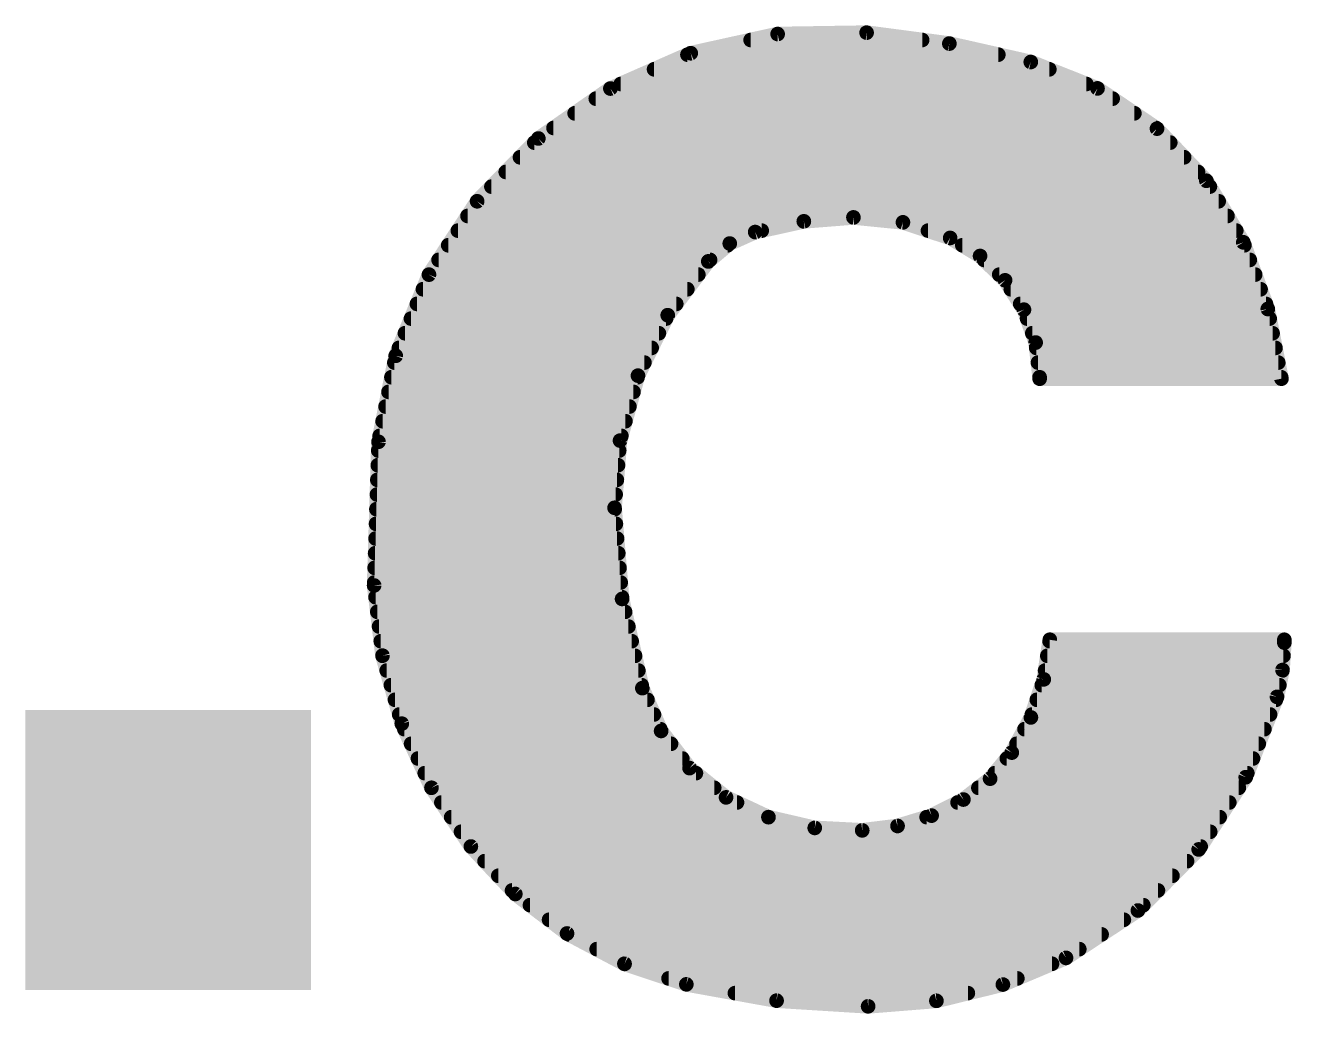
# Model space of a CAD drawing. Extents: x -15.6 to 66.2, y -11.4 to 53.5.
# Drawn here: x 40.366 to 42.56, y 11.064 to 12.776 of the extents above; entities that cross this region are included whole.
import ezdxf

# ---------------------------------------------------------------- set-up
doc = ezdxf.new("R2010")
doc.units = 0
doc.layers.add('21', color=41, linetype='CONTINUOUS')

# ---------------------------------------------------------------- blocks, each defined once
blk = doc.blocks.new('RECT')
blk.add_solid([(-0.5, -0.5), (0.5, -0.5), (-0.5, 0.5), (0.5, 0.5)])

msp = doc.modelspace()

# ---------------------------------------------------------------- linework, layer by layer
at = {"layer": '21', "const_width": 0.0254}
for points in [[(41.5188, 12.7279), (41.6694, 12.7611)], [(41.6694, 12.7611), (41.8236, 12.7635)], [(41.8236, 12.7635), (41.967, 12.7446)], [(41.6226, 12.7508), (41.9199, 12.7508)], [(41.967, 12.7446), (42.1081, 12.7127)], [(41.3797, 12.6668), (41.5188, 12.7279)], [(41.5131, 12.7254), (42.0519, 12.7254)], [(41.4553, 12.7), (42.1402, 12.7)], [(42.1081, 12.7127), (42.2238, 12.6669)], [(41.3975, 12.6746), (42.2044, 12.6746)], [(41.2548, 12.5802), (41.3797, 12.6668)], [(42.2238, 12.6669), (42.3268, 12.5973)], [(41.3543, 12.6492), (42.25, 12.6492)], [(41.3177, 12.6238), (42.2876, 12.6238)], [(41.281, 12.5984), (42.3251, 12.5984)], [(42.3268, 12.5973), (42.4124, 12.507)], [(41.1487, 12.4714), (41.2548, 12.5802)], [(41.2477, 12.573), (42.3498, 12.573)], [(41.223, 12.5476), (42.3739, 12.5476)], [(41.1982, 12.5222), (42.3979, 12.5222)], [(41.1734, 12.4968), (42.4185, 12.4968)], [(42.4124, 12.507), (42.4764, 12.4003)], [(41.0653, 12.3444), (41.1487, 12.4714)], [(41.1486, 12.4714), (42.4337, 12.4714)], [(41.132, 12.446), (42.449, 12.446)], [(41.7148, 12.4367), (41.6306, 12.4181)], [(41.8008, 12.4435), (41.7148, 12.4367)], [(41.8866, 12.4349), (41.8008, 12.4435)], [(41.9684, 12.4079), (41.8866, 12.4349)], [(41.1153, 12.4206), (41.6419, 12.4206)], [(41.6306, 12.4181), (41.5865, 12.3983)], [(41.9299, 12.4206), (42.4642, 12.4206)], [(42.0202, 12.3767), (41.9684, 12.4079)], [(41.0986, 12.3952), (41.5828, 12.3952)], [(41.5865, 12.3983), (41.5493, 12.3673)], [(41.9895, 12.3952), (42.4783, 12.3952)], [(42.4764, 12.4003), (42.5189, 12.2848)], [(41.0819, 12.3698), (41.5523, 12.3698)], [(41.5493, 12.3673), (41.479, 12.2741)], [(42.0635, 12.3345), (42.0202, 12.3767)], [(42.0272, 12.3698), (42.4876, 12.3698)], [(41.0076, 12.2038), (41.0653, 12.3444)], [(41.0652, 12.3444), (41.532, 12.3444)], [(42.0534, 12.3444), (42.497, 12.3444)], [(42.0962, 12.2836), (42.0635, 12.3345)], [(41.0548, 12.319), (41.5129, 12.319)], [(42.0735, 12.319), (42.5063, 12.319)], [(41.0444, 12.2936), (41.4937, 12.2936)], [(42.0898, 12.2936), (42.5156, 12.2936)], [(42.1165, 12.2267), (42.0962, 12.2836)], [(42.5189, 12.2848), (42.5425, 12.1641)], [(41.034, 12.2682), (41.4761, 12.2682)], [(41.479, 12.2741), (41.4274, 12.1694)], [(42.1017, 12.2682), (42.5221, 12.2682)], [(41.0236, 12.2428), (41.4636, 12.2428)], [(42.1108, 12.2428), (42.5271, 12.2428)], [(41.0132, 12.2174), (41.4511, 12.2174)], [(42.1234, 12.1666), (42.1165, 12.2267)], [(42.1176, 12.2174), (42.5321, 12.2174)], [(40.9778, 12.0548), (41.0076, 12.2038)], [(41.0052, 12.192), (41.4386, 12.192)], [(42.1205, 12.192), (42.537, 12.192)], [(41.0002, 12.1666), (41.4267, 12.1666)], [(41.4274, 12.1694), (41.3963, 12.0569)], [(42.1234, 12.1641), (42.1234, 12.1666)], [(42.1234, 12.1666), (42.542, 12.1666)], [(42.5425, 12.1641), (42.1234, 12.1641)], [(40.9951, 12.1412), (41.4196, 12.1412)], [(40.99, 12.1158), (41.4126, 12.1158)], [(40.9849, 12.0904), (41.4056, 12.0904)], [(40.9798, 12.065), (41.3986, 12.065)], [(41.3963, 12.0569), (41.3868, 11.9405)], [(40.9702, 11.8059), (40.9778, 12.0548)], [(40.9773, 12.0396), (41.3949, 12.0396)], [(40.9766, 12.0142), (41.3928, 12.0142)], [(40.9758, 11.9888), (41.3908, 11.9888)], [(40.975, 11.9634), (41.3887, 11.9634)], [(40.9742, 11.938), (41.387, 11.938)], [(41.3868, 11.9405), (41.3999, 11.7826)], [(40.9735, 11.9126), (41.3891, 11.9126)], [(40.9727, 11.8872), (41.3912, 11.8872)], [(40.9719, 11.8618), (41.3933, 11.8618)], [(40.9711, 11.8364), (41.3954, 11.8364)], [(40.9847, 11.6843), (40.9702, 11.8059)], [(40.9704, 11.811), (41.3975, 11.811)], [(40.9726, 11.7856), (41.3997, 11.7856)], [(41.3999, 11.7826), (41.435, 11.6281)], [(40.9757, 11.7602), (41.405, 11.7602)], [(40.9787, 11.7348), (41.4108, 11.7348)], [(40.9817, 11.7094), (41.4165, 11.7094)], [(42.1305, 11.6432), (42.1411, 11.7119)], [(42.1407, 11.7094), (42.5475, 11.7094)], [(42.1411, 11.7119), (42.5475, 11.7119)], [(42.5475, 11.7069), (42.5443, 11.6595)], [(42.5475, 11.7119), (42.5475, 11.7069)], [(41.0181, 11.5666), (40.9847, 11.6843)], [(40.9848, 11.684), (41.4223, 11.684)], [(42.1368, 11.684), (42.546, 11.684)], [(40.992, 11.6586), (41.4281, 11.6586)], [(42.1083, 11.5774), (42.1305, 11.6432)], [(42.1329, 11.6586), (42.5441, 11.6586)], [(42.5443, 11.6595), (42.5348, 11.6129)], [(40.9992, 11.6332), (41.4338, 11.6332)], [(41.435, 11.6281), (41.4676, 11.5539)], [(42.1272, 11.6332), (42.5389, 11.6332)], [(41.0064, 11.6078), (41.4439, 11.6078)], [(42.1186, 11.6078), (42.5328, 11.6078)], [(42.5348, 11.6129), (42.4806, 11.4738)], [(41.0136, 11.5824), (41.4551, 11.5824)], [(42.0751, 11.5164), (42.1083, 11.5774)], [(42.11, 11.5824), (42.5229, 11.5824)], [(41.0696, 11.4555), (41.0181, 11.5666)], [(41.0226, 11.557), (41.4662, 11.557)], [(41.4676, 11.5539), (41.5169, 11.4896)], [(42.0972, 11.557), (42.513, 11.557)], [(41.0343, 11.5316), (41.4847, 11.5316)], [(42.0834, 11.5316), (42.5031, 11.5316)], [(42.0376, 11.4712), (42.0751, 11.5164)], [(41.0461, 11.5062), (41.5042, 11.5062)], [(41.5169, 11.4896), (41.5801, 11.4389)], [(42.0666, 11.5062), (42.4932, 11.5062)], [(41.0579, 11.4808), (41.5278, 11.4808)], [(41.9913, 11.4351), (42.0376, 11.4712)], [(42.0456, 11.4808), (42.4833, 11.4808)], [(42.4806, 11.4738), (42.3991, 11.3487)], [(41.1378, 11.3538), (41.0696, 11.4555)], [(41.0696, 11.4554), (41.5595, 11.4554)], [(42.0173, 11.4554), (42.4686, 11.4554)], [(41.0867, 11.43), (41.599, 11.43)], [(41.5801, 11.4389), (41.6535, 11.4046)], [(41.9363, 11.4072), (41.9913, 11.4351)], [(41.9812, 11.43), (42.4521, 11.43)], [(41.1037, 11.4046), (41.6535, 11.4046)], [(41.6535, 11.4046), (41.7337, 11.386)], [(41.8772, 11.3893), (41.9363, 11.4072)], [(41.9276, 11.4046), (42.4355, 11.4046)], [(41.1208, 11.3792), (42.419, 11.3792)], [(41.7337, 11.386), (41.816, 11.3817)], [(41.816, 11.3817), (41.8772, 11.3893)], [(41.2149, 11.2715), (41.1378, 11.3538)], [(41.1378, 11.3538), (42.4025, 11.3538)], [(42.3991, 11.3487), (42.2938, 11.2429)], [(41.1616, 11.3284), (42.3789, 11.3284)], [(41.1854, 11.303), (42.3536, 11.303)], [(41.2092, 11.2776), (42.3284, 11.2776)], [(41.3045, 11.2031), (41.2149, 11.2715)], [(41.2402, 11.2522), (42.3031, 11.2522)], [(41.2734, 11.2268), (42.2694, 11.2268)], [(42.2938, 11.2429), (42.1691, 11.1608)], [(41.4042, 11.1504), (41.3045, 11.2031)], [(41.3077, 11.2014), (42.2308, 11.2014)], [(41.3558, 11.176), (42.1922, 11.176)], [(42.1691, 11.1608), (42.0598, 11.1147)], [(41.4039, 11.1506), (42.1449, 11.1506)], [(41.5112, 11.115), (41.4042, 11.1504)], [(41.4804, 11.1252), (42.0848, 11.1252)], [(41.6676, 11.0868), (41.5112, 11.115)], [(42.0598, 11.1147), (41.9445, 11.0864)], [(41.5954, 11.0998), (41.9991, 11.0998)], [(41.8262, 11.0769), (41.6676, 11.0868)], [(41.9445, 11.0864), (41.8262, 11.0769)]]:
    msp.add_lwpolyline(points, dxfattribs=at)
at = {"layer": '21', "const_width": 0.0127}
for points in [[(41.6693, 12.7675, 1), (41.6695, 12.7548)], [(41.6708, 12.7549, 1), (41.668, 12.7673)], [(41.8244, 12.7698, 1), (41.8228, 12.7572)], [(41.8237, 12.7572, 1), (41.8235, 12.7698)], [(41.6226, 12.7571, 1), (41.6226, 12.7445)], [(41.9199, 12.7445, 1), (41.9199, 12.7571)], [(41.9684, 12.7508, 1), (41.9656, 12.7384)], [(41.9662, 12.7383, 1), (41.9678, 12.7509)], [(41.5131, 12.7317, 1), (41.5131, 12.7191)], [(41.5174, 12.7341, 1), (41.5202, 12.7217)], [(41.5214, 12.7221, 1), (41.5162, 12.7337)], [(42.0519, 12.7191, 1), (42.0519, 12.7317)], [(41.4553, 12.7064, 1), (41.4553, 12.6937)], [(42.1104, 12.7186, 1), (42.1058, 12.7068)], [(42.1067, 12.7065, 1), (42.1095, 12.7189)], [(42.1402, 12.6937, 1), (42.1402, 12.7064)], [(41.3975, 12.6809, 1), (41.3975, 12.6683)], [(42.2044, 12.6683, 1), (42.2044, 12.6809)], [(41.3771, 12.6726, 1), (41.3822, 12.6609)], [(41.3833, 12.6615, 1), (41.3761, 12.672)], [(42.2273, 12.6722, 1), (42.2202, 12.6617)], [(42.2214, 12.661, 1), (42.2261, 12.6728)], [(41.3543, 12.6555, 1), (41.3543, 12.6429)], [(42.25, 12.6429, 1), (42.25, 12.6555)], [(41.3177, 12.6302, 1), (41.3177, 12.6175)], [(42.2876, 12.6175, 1), (42.2876, 12.6302)], [(41.281, 12.6047, 1), (41.281, 12.5921)], [(42.3314, 12.6016, 1), (42.3222, 12.5929)], [(42.3233, 12.592, 1), (42.3304, 12.6025)], [(42.3251, 12.5921, 1), (42.3251, 12.6047)], [(41.2477, 12.5793, 1), (41.2477, 12.5667)], [(41.2512, 12.5854, 1), (41.2584, 12.575)], [(41.2593, 12.5758, 1), (41.2502, 12.5846)], [(42.3498, 12.5667, 1), (42.3498, 12.5793)], [(41.223, 12.554, 1), (41.223, 12.5413)], [(42.3739, 12.5413, 1), (42.3739, 12.554)], [(41.1982, 12.5285, 1), (41.1982, 12.5159)], [(42.3979, 12.5159, 1), (42.3979, 12.5285)], [(41.1734, 12.5031, 1), (41.1734, 12.4905)], [(42.4178, 12.5102, 1), (42.4069, 12.5037)], [(42.4078, 12.5026, 1), (42.417, 12.5113)], [(42.4185, 12.4905, 1), (42.4185, 12.5031)], [(41.1486, 12.4778, 1), (41.1486, 12.4651)], [(41.1441, 12.4759, 1), (41.1532, 12.467)], [(41.154, 12.4679, 1), (41.1434, 12.4749)], [(42.4337, 12.4651, 1), (42.4337, 12.4778)], [(41.132, 12.4523, 1), (41.132, 12.4397)], [(41.7143, 12.443, 1), (41.7153, 12.4303)], [(41.7162, 12.4305, 1), (41.7135, 12.4429)], [(41.8014, 12.4498, 1), (41.8002, 12.4372)], [(41.8013, 12.4372, 1), (41.8003, 12.4498)], [(41.8886, 12.441, 1), (41.8846, 12.4289)], [(41.8859, 12.4286, 1), (41.8872, 12.4412)], [(42.449, 12.4397, 1), (42.449, 12.4523)], [(41.1153, 12.4269, 1), (41.1153, 12.4143)], [(41.6292, 12.4243, 1), (41.632, 12.4119)], [(41.6332, 12.4123, 1), (41.628, 12.4239)], [(41.6419, 12.4143, 1), (41.6419, 12.4269)], [(41.9299, 12.4269, 1), (41.9299, 12.4143)], [(42.4642, 12.4143, 1), (42.4642, 12.4269)], [(41.0986, 12.4016, 1), (41.0986, 12.3889)], [(41.5839, 12.4041, 1), (41.5891, 12.3925)], [(41.5905, 12.3934, 1), (41.5824, 12.4031)], [(41.5828, 12.3889, 1), (41.5828, 12.4016)], [(41.9717, 12.4133, 1), (41.9651, 12.4025)], [(41.9664, 12.4019, 1), (41.9704, 12.4139)], [(41.9895, 12.4016, 1), (41.9895, 12.3889)], [(42.4824, 12.4025, 1), (42.4704, 12.3981)], [(42.471, 12.397, 1), (42.4818, 12.4036)], [(42.4783, 12.3889, 1), (42.4783, 12.4016)], [(41.0819, 12.3762, 1), (41.0819, 12.3635)], [(41.5452, 12.3722, 1), (41.5534, 12.3624)], [(41.5544, 12.3635, 1), (41.5442, 12.3711)], [(41.5523, 12.3635, 1), (41.5523, 12.3762)], [(42.0246, 12.3812, 1), (42.0158, 12.3721)], [(42.0169, 12.3712, 1), (42.0235, 12.3821)], [(42.0272, 12.3762, 1), (42.0272, 12.3635)], [(42.4876, 12.3635, 1), (42.4876, 12.3762)], [(41.0652, 12.3507, 1), (41.0652, 12.3381)], [(41.0711, 12.342, 1), (41.0594, 12.3468)], [(41.532, 12.3381, 1), (41.532, 12.3507)], [(42.0534, 12.3507, 1), (42.0534, 12.3381)], [(42.497, 12.3381, 1), (42.497, 12.3507)], [(41.0599, 12.3479, 1), (41.0706, 12.3409)], [(42.0689, 12.3379, 1), (42.0582, 12.3311)], [(42.0591, 12.33, 1), (42.068, 12.3391)], [(41.0548, 12.3254, 1), (41.0548, 12.3127)], [(41.5129, 12.3127, 1), (41.5129, 12.3254)], [(42.0735, 12.3254, 1), (42.0735, 12.3127)], [(42.5063, 12.3127, 1), (42.5063, 12.3254)], [(41.0444, 12.3, 1), (41.0444, 12.2873)], [(41.4937, 12.2873, 1), (41.4937, 12.3)], [(42.0898, 12.3, 1), (42.0898, 12.2873)], [(42.1022, 12.2858, 1), (42.0902, 12.2815)], [(42.0909, 12.2802, 1), (42.1016, 12.2871)], [(42.5251, 12.2861, 1), (42.5126, 12.2836)], [(42.5129, 12.2826, 1), (42.5248, 12.287)], [(42.5156, 12.2873, 1), (42.5156, 12.3)], [(41.034, 12.2745, 1), (41.034, 12.2619)], [(41.4739, 12.2779, 1), (41.4841, 12.2703)], [(41.4847, 12.2713, 1), (41.4733, 12.2769)], [(41.4761, 12.2619, 1), (41.4761, 12.2745)], [(42.1017, 12.2745, 1), (42.1017, 12.2619)], [(42.5221, 12.2619, 1), (42.5221, 12.2745)], [(41.0236, 12.2492, 1), (41.0236, 12.2365)], [(41.4636, 12.2365, 1), (41.4636, 12.2492)], [(42.1108, 12.2492, 1), (42.1108, 12.2365)], [(42.5271, 12.2365, 1), (42.5271, 12.2492)], [(41.0132, 12.2238, 1), (41.0132, 12.2111)], [(41.4511, 12.2111, 1), (41.4511, 12.2238)], [(42.1228, 12.2274, 1), (42.1102, 12.226)], [(42.1105, 12.2245, 1), (42.1225, 12.2288)], [(42.1176, 12.2238, 1), (42.1176, 12.2111)], [(42.5321, 12.2111, 1), (42.5321, 12.2238)], [(41.0052, 12.1983, 1), (41.0052, 12.1857)], [(41.0017, 12.2062, 1), (41.0135, 12.2014)], [(41.0138, 12.2026, 1), (41.0014, 12.2051)], [(41.4386, 12.1857, 1), (41.4386, 12.1983)], [(42.1205, 12.1983, 1), (42.1205, 12.1857)], [(42.537, 12.1857, 1), (42.537, 12.1983)], [(41.0002, 12.173, 1), (41.0002, 12.1603)], [(41.4335, 12.1677, 1), (41.4213, 12.1711)], [(41.4267, 12.1603, 1), (41.4267, 12.173)], [(42.1234, 12.173, 1), (42.1234, 12.1603)], [(42.1298, 12.1666, 1), (42.1171, 12.1666)], [(42.542, 12.1603, 1), (42.542, 12.173)], [(41.4217, 12.1722, 1), (41.4331, 12.1666)], [(42.1234, 12.1705, 1), (42.1234, 12.1578)], [(42.1171, 12.1659, 1), (42.1297, 12.1673)], [(42.1171, 12.1641, 1), (42.1298, 12.1641)], [(42.5363, 12.1629, 1), (42.5487, 12.1653)], [(42.5425, 12.1578, 1), (42.5425, 12.1705)], [(40.9951, 12.1476, 1), (40.9951, 12.1349)], [(41.4196, 12.1349, 1), (41.4196, 12.1476)], [(40.99, 12.1221, 1), (40.99, 12.1095)], [(41.4126, 12.1095, 1), (41.4126, 12.1221)], [(40.9849, 12.0968, 1), (40.9849, 12.0841)], [(41.4056, 12.0841, 1), (41.4056, 12.0968)], [(40.9798, 12.0714, 1), (40.9798, 12.0587)], [(41.4026, 12.0563, 1), (41.39, 12.0574)], [(41.3986, 12.0587, 1), (41.3986, 12.0714)], [(40.9773, 12.0459, 1), (40.9773, 12.0333)], [(40.9716, 12.056, 1), (40.984, 12.0536)], [(40.9841, 12.0546, 1), (40.9715, 12.055)], [(41.3902, 12.0585, 1), (41.4024, 12.0552)], [(41.3949, 12.0333, 1), (41.3949, 12.0459)], [(40.9766, 12.0206, 1), (40.9766, 12.0079)], [(41.3928, 12.0079, 1), (41.3928, 12.0206)], [(40.9758, 11.9952, 1), (40.9758, 11.9825)], [(41.3908, 11.9825, 1), (41.3908, 11.9952)], [(40.975, 11.9697, 1), (40.975, 11.9571)], [(41.3887, 11.9571, 1), (41.3887, 11.9697)], [(40.9742, 11.9444, 1), (40.9742, 11.9317)], [(41.3931, 11.941, 1), (41.3805, 11.94)], [(41.3805, 11.941, 1), (41.3931, 11.94)], [(41.387, 11.9317, 1), (41.387, 11.9444)], [(40.9735, 11.919, 1), (40.9735, 11.9063)], [(41.3891, 11.9063, 1), (41.3891, 11.919)], [(40.9727, 11.8935, 1), (40.9727, 11.8809)], [(41.3912, 11.8809, 1), (41.3912, 11.8935)], [(40.9719, 11.8681, 1), (40.9719, 11.8555)], [(41.3933, 11.8555, 1), (41.3933, 11.8681)], [(40.9711, 11.8428, 1), (40.9711, 11.8301)], [(41.3954, 11.8301, 1), (41.3954, 11.8428)], [(40.9765, 11.8067, 1), (40.9639, 11.8051)], [(40.9639, 11.8061, 1), (40.9765, 11.8057)], [(40.9704, 11.8173, 1), (40.9704, 11.8047)], [(41.3975, 11.8047, 1), (41.3975, 11.8173)], [(40.9726, 11.7919, 1), (40.9726, 11.7793)], [(41.4061, 11.784, 1), (41.3937, 11.7812)], [(41.3936, 11.7821, 1), (41.4062, 11.7831)], [(41.3997, 11.7793, 1), (41.3997, 11.7919)], [(40.9757, 11.7666, 1), (40.9757, 11.7539)], [(41.405, 11.7539, 1), (41.405, 11.7666)], [(40.9787, 11.7411, 1), (40.9787, 11.7285)], [(41.4108, 11.7285, 1), (41.4108, 11.7411)], [(40.9817, 11.7157, 1), (40.9817, 11.7031)], [(41.4165, 11.7031, 1), (41.4165, 11.7157)], [(42.1407, 11.7157, 1), (42.1407, 11.7031)], [(42.1474, 11.7109, 1), (42.1348, 11.7129)], [(42.1411, 11.7182, 1), (42.1411, 11.7056)], [(42.5538, 11.7065, 1), (42.5412, 11.7073)], [(42.5538, 11.7119, 1), (42.5412, 11.7119)], [(42.5475, 11.7056, 1), (42.5475, 11.7182)], [(42.5475, 11.7031, 1), (42.5475, 11.7157)], [(40.9908, 11.6861, 1), (40.9786, 11.6826)], [(40.9848, 11.6904, 1), (40.9848, 11.6777)], [(41.4223, 11.6777, 1), (41.4223, 11.6904)], [(42.1368, 11.6904, 1), (42.1368, 11.6777)], [(42.5412, 11.7069, 1), (42.5538, 11.7069)], [(42.546, 11.6777, 1), (42.546, 11.6904)], [(40.9784, 11.6836, 1), (40.991, 11.6851)], [(40.992, 11.6649, 1), (40.992, 11.6523)], [(41.4281, 11.6523, 1), (41.4281, 11.6649)], [(42.1366, 11.6412, 1), (42.1245, 11.6453)], [(42.1329, 11.6649, 1), (42.1329, 11.6523)], [(42.538, 11.6599, 1), (42.5506, 11.659)], [(42.5505, 11.6582, 1), (42.5381, 11.6607)], [(42.5441, 11.6523, 1), (42.5441, 11.6649)], [(40.9992, 11.6395, 1), (40.9992, 11.6269)], [(41.4408, 11.6307, 1), (41.4292, 11.6255)], [(41.4288, 11.6267, 1), (41.4412, 11.6295)], [(41.4338, 11.6269, 1), (41.4338, 11.6395)], [(42.1272, 11.6395, 1), (42.1272, 11.6269)], [(42.1243, 11.6442, 1), (42.1368, 11.6423)], [(42.5389, 11.6269, 1), (42.5389, 11.6395)], [(41.0064, 11.6142, 1), (41.0064, 11.6015)], [(41.4439, 11.6015, 1), (41.4439, 11.6142)], [(42.1186, 11.6142, 1), (42.1186, 11.6015)], [(42.5286, 11.6142, 1), (42.541, 11.6116)], [(42.5407, 11.6106, 1), (42.5289, 11.6152)], [(42.5328, 11.6015, 1), (42.5328, 11.6142)], [(41.0136, 11.5887, 1), (41.0136, 11.5761)], [(41.4551, 11.5761, 1), (41.4551, 11.5887)], [(42.1139, 11.5744, 1), (42.1027, 11.5804)], [(42.11, 11.5887, 1), (42.11, 11.5761)], [(42.5229, 11.5761, 1), (42.5229, 11.5887)], [(41.0239, 11.5692, 1), (41.0124, 11.5639)], [(41.012, 11.5648, 1), (41.0242, 11.5683)], [(41.0226, 11.5633, 1), (41.0226, 11.5507)], [(41.4726, 11.5578, 1), (41.4625, 11.55)], [(41.4662, 11.5507, 1), (41.4662, 11.5633)], [(42.0972, 11.5633, 1), (42.0972, 11.5507)], [(42.1023, 11.5794, 1), (42.1143, 11.5754)], [(42.513, 11.5507, 1), (42.513, 11.5633)], [(41.0343, 11.538, 1), (41.0343, 11.5253)], [(41.4618, 11.5514, 1), (41.4734, 11.5565)], [(41.4847, 11.5253, 1), (41.4847, 11.538)], [(42.0834, 11.538, 1), (42.0834, 11.5253)], [(42.5031, 11.5253, 1), (42.5031, 11.538)], [(42.0695, 11.5194, 1), (42.0807, 11.5134)], [(42.08, 11.5123, 1), (42.0702, 11.5205)], [(41.0461, 11.5125, 1), (41.0461, 11.4999)], [(41.5042, 11.4999, 1), (41.5042, 11.5125)], [(41.5209, 11.4945, 1), (41.5129, 11.4846)], [(41.5118, 11.4857, 1), (41.5219, 11.4935)], [(42.0666, 11.5125, 1), (42.0666, 11.4999)], [(42.4932, 11.4999, 1), (42.4932, 11.5125)], [(41.0579, 11.4871, 1), (41.0579, 11.4745)], [(41.5278, 11.4745, 1), (41.5278, 11.4871)], [(42.0327, 11.4753, 1), (42.0425, 11.4672)], [(42.0415, 11.4662, 1), (42.0337, 11.4762)], [(42.0456, 11.4871, 1), (42.0456, 11.4745)], [(42.4747, 11.4761, 1), (42.4865, 11.4715)], [(42.4859, 11.4703, 1), (42.4753, 11.4773)], [(42.4833, 11.4745, 1), (42.4833, 11.4871)], [(41.0749, 11.459, 1), (41.0643, 11.4519)], [(41.0696, 11.4618, 1), (41.0696, 11.4491)], [(41.0638, 11.4528, 1), (41.0753, 11.4581)], [(41.5595, 11.4491, 1), (41.5595, 11.4618)], [(42.0173, 11.4618, 1), (42.0173, 11.4491)], [(42.4686, 11.4491, 1), (42.4686, 11.4618)], [(41.0867, 11.4363, 1), (41.0867, 11.4237)], [(41.5827, 11.4446, 1), (41.5774, 11.4331)], [(41.5761, 11.4339, 1), (41.584, 11.4438)], [(41.599, 11.4237, 1), (41.599, 11.4363)], [(41.9812, 11.4363, 1), (41.9812, 11.4237)], [(41.9874, 11.4401, 1), (41.9952, 11.4301)], [(41.9942, 11.4294, 1), (41.9884, 11.4408)], [(42.4521, 11.4237, 1), (42.4521, 11.4363)], [(41.1037, 11.4109, 1), (41.1037, 11.3983)], [(41.6549, 11.4108, 1), (41.6521, 11.3984)], [(41.6508, 11.3988, 1), (41.6562, 11.4104)], [(41.6535, 11.3983, 1), (41.6535, 11.4109)], [(41.9276, 11.4109, 1), (41.9276, 11.3983)], [(41.9334, 11.4129, 1), (41.9391, 11.4016)], [(41.9381, 11.4012, 1), (41.9344, 11.4133)], [(42.4355, 11.3983, 1), (42.4355, 11.4109)], [(41.1208, 11.3856, 1), (41.1208, 11.3729)], [(41.7341, 11.3923, 1), (41.7334, 11.3796)], [(41.7323, 11.3798, 1), (41.7352, 11.3921)], [(41.8152, 11.388, 1), (41.8168, 11.3754)], [(41.8157, 11.3754, 1), (41.8163, 11.388)], [(41.8754, 11.3953, 1), (41.8791, 11.3832)], [(41.878, 11.383, 1), (41.8765, 11.3956)], [(42.419, 11.3729, 1), (42.419, 11.3856)], [(41.1424, 11.3581, 1), (41.1332, 11.3495)], [(41.1378, 11.3601, 1), (41.1378, 11.3475)], [(41.1325, 11.3503, 1), (41.1431, 11.3573)], [(42.3938, 11.3522, 1), (42.4044, 11.3452)], [(42.4036, 11.3442, 1), (42.3946, 11.3532)], [(42.4025, 11.3475, 1), (42.4025, 11.3601)], [(41.1616, 11.3347, 1), (41.1616, 11.3221)], [(42.3789, 11.3221, 1), (42.3789, 11.3347)], [(41.1854, 11.3094, 1), (41.1854, 11.2967)], [(42.3536, 11.2967, 1), (42.3536, 11.3094)], [(41.2092, 11.284, 1), (41.2092, 11.2713)], [(41.2187, 11.2766, 1), (41.211, 11.2665)], [(41.2102, 11.2672, 1), (41.2195, 11.2758)], [(42.3284, 11.2713, 1), (42.3284, 11.284)], [(41.2402, 11.2585, 1), (41.2402, 11.2459)], [(42.3031, 11.2459, 1), (42.3031, 11.2585)], [(41.2734, 11.2332, 1), (41.2734, 11.2205)], [(42.2694, 11.2205, 1), (42.2694, 11.2332)], [(42.2893, 11.2474, 1), (42.2983, 11.2384)], [(42.2973, 11.2376, 1), (42.2903, 11.2482)], [(41.3074, 11.2087, 1), (41.3015, 11.1975)], [(41.3006, 11.198, 1), (41.3083, 11.2081)], [(41.3077, 11.2078, 1), (41.3077, 11.1951)], [(42.2308, 11.1951, 1), (42.2308, 11.2078)], [(41.3558, 11.1823, 1), (41.3558, 11.1697)], [(42.1656, 11.1661, 1), (42.1726, 11.1555)], [(42.1716, 11.1549, 1), (42.1666, 11.1667)], [(42.1922, 11.1697, 1), (42.1922, 11.1823)], [(41.4039, 11.157, 1), (41.4039, 11.1443)], [(41.4062, 11.1565, 1), (41.4022, 11.1444)], [(41.4012, 11.1448, 1), (41.4071, 11.1561)], [(42.1449, 11.1443, 1), (42.1449, 11.157)], [(41.4804, 11.1316, 1), (41.4804, 11.1189)], [(41.5123, 11.1212, 1), (41.5101, 11.1088)], [(41.5092, 11.109, 1), (41.5132, 11.121)], [(42.0573, 11.1205, 1), (42.0622, 11.1088)], [(42.0613, 11.1085, 1), (42.0583, 11.1208)], [(42.0848, 11.1189, 1), (42.0848, 11.1316)], [(41.5954, 11.1061, 1), (41.5954, 11.0935)], [(41.9991, 11.0935, 1), (41.9991, 11.1061)], [(41.668, 11.0931, 1), (41.6672, 11.0804)], [(41.6665, 11.0805, 1), (41.6687, 11.093)], [(41.8257, 11.0832, 1), (41.8267, 11.0706)], [(41.8258, 11.0706, 1), (41.8266, 11.0832)], [(41.943, 11.0926, 1), (41.946, 11.0803)], [(41.945, 11.0801, 1), (41.944, 11.0928)]]:
    msp.add_lwpolyline(points, format="xyb", dxfattribs=at)

# ---------------------------------------------------------------- block references
at = {"layer": '21', "xscale": 0.4953, "yscale": 0.4851}
msp.add_blockref('RECT', (40.6134, 11.3475), dxfattribs=at)

doc.saveas('drawing.dxf')
